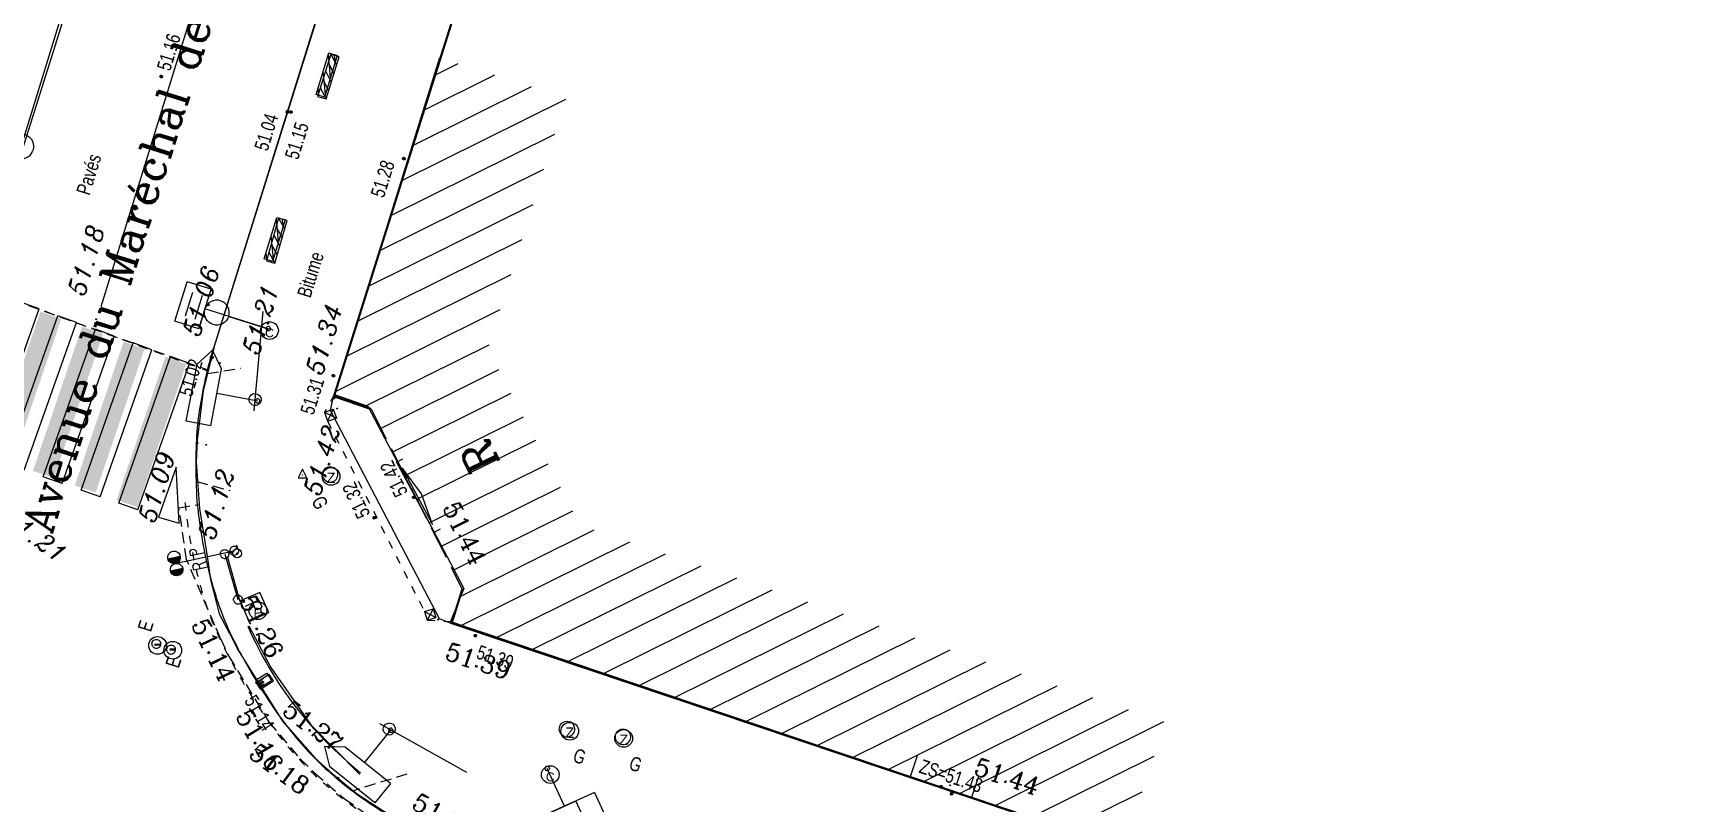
# Model space of a CAD drawing. Extents: x 661856 to 662117, y 6866905 to 6867165.
# Drawn here: x 662074.33 to 662111.53, y 6867040.15 to 6867057.54 of the extents above; entities that cross this region are included whole.
import ezdxf
from ezdxf.enums import TextEntityAlignment as Align

# ---------------------------------------------------------------- set-up
doc = ezdxf.new("R2010")
doc.units = 0
for name, pattern in [('CONTINU', [0]), ('HIDDEN', [0.375, 0.25, -0.125]), ('JSI_TCO', [1, 0.5, 0.5]), ('JSI_TCO2', [1, 0.5, 0.5]), ('JSI_TIC', [0.2, 0.08, 0.01, -0.1, 0.01]), ('USTATION2', [1, 0.75, -0.25])]:
    doc.linetypes.add(name, pattern=pattern)
doc.layers.get('0').update_dxf_attribs({"linetype": 'CONTINUOUS'})
for name, color, linetype in [('ALTI', 140, 'CONTINUOUS'), ('BATI', 6, 'CONTINUOUS'), ('BATI_PUBLIC', 7, 'CONTINU'), ('BORDURE', 7, 'CONTINU'), ('CANEVAS_GEODES', 5, 'CONTINU'), ('CANIVEAU', 7, 'CONTINU'), ('COTE_ALTI', 8, 'CONTINU'), ('COTE_DE_SEUIL', 8, 'CONTINU'), ('ESCALIER', 7, 'CONTINU'), ('HACHURE', 7, 'CONTINUOUS'), ('LIGNE_DIVERS', 7, 'CONTINU'), ('LIMITE', 7, 'CONTINUOUS'), ('MARQ-SOL', 6, 'CONTINU'), ('MARQUAGE', 7, 'CONTINUOUS'), ('MOB', 6, 'CONTINUOUS'), ('MOB-URB', 6, 'CONTINU'), ('MOB-URB_GLISSI', 6, 'CONTINU'), ('OBJEAU', 4, 'CONTINUOUS'), ('OBJET_EAU', 4, 'CONTINU'), ('OBJET_GAZ', 2, 'CONTINU'), ('OBJET_SIGN_TRI', 6, 'CONTINU'), ('OBJGAZ', 30, 'CONTINUOUS'), ('OBJSLT', 200, 'CONTINUOUS'), ('PASSAGE_PIETON', 6, 'CONTINU'), ('SIGNAL', 6, 'CONTINUOUS'), ('SIGNAL-VERTICA', 6, 'CONTINU'), ('TEXTE', 7, 'CONTINUOUS'), ('VOIRIE', 7, 'CONTINUOUS')]:
    doc.layers.add(name, color=color, linetype=linetype)
doc.styles.add('7-2', font='romanc.shx', dxfattribs={"height": 0.7})
doc.styles.add('COMPLEX', font='COMPLEX')
doc.styles.add('ITALIC', font='italic.shx', dxfattribs={"height": 0.6})
doc.styles.get("Standard").update_dxf_attribs({"font": 'ARIALUNI.ttf', "height": 2})
doc.linetypes.add('JSI_CLOO', pattern='A,0.7,0.1,-0.05,[133,jsi_form.shx,S=0.05,R=0,X=-0.05,Y=0],-0.05,0.1', length=1)

# ---------------------------------------------------------------- blocks, each defined once
blk = doc.blocks.new('P30100')
at = {"color": 0}
blk.add_circle((0, 0), 0.05, dxfattribs=at)
blk.add_attdef('COTE30100', (0.3, 0.3), '', height=0.3)
blk = doc.blocks.new('P30300')
at = {"color": 0}
blk.add_circle((0, 0), 0.05, dxfattribs=at)
blk.add_attdef('COTE30300', (0.3, -0.6), '', height=0.3)
blk = doc.blocks.new('P21900', base_point=(1, 1))
blk.add_circle((1, 1), 1)
blk.add_text('C', height=0.991).set_placement((0.5, 0.25), (1.5, 0.25), align=Align.ALIGNED)
blk = doc.blocks.new('P22100', base_point=(1, 1))
blk.add_circle((1, 1), 1)
blk.add_text('P', height=1.07).set_placement((0.5, 0.25), (1.5, 0.25), align=Align.ALIGNED)
blk = doc.blocks.new('P30700')
at = {"color": 0}
blk.add_circle((0, 0), 0.05, dxfattribs=at)
blk.add_attdef('COTE30700', text='', height=0.3).set_placement((0, 0.3), align=Align.CENTER)
blk = doc.blocks.new('P30600')
at = {"color": 0}
blk.add_circle((0, 0), 0.05, dxfattribs=at)
blk.add_attdef('COTE30600', text='', height=0.3).set_placement((-0.3, -0.6), align=Align.RIGHT)
blk = doc.blocks.new('P30400')
at = {"color": 0}
blk.add_circle((0, 0), 0.05, dxfattribs=at)
blk.add_attdef('COTE30400', text='', height=0.3).set_placement((-0.3, 0.3), align=Align.RIGHT)
blk = doc.blocks.new('P30500')
at = {"color": 0}
blk.add_circle((0, 0), 0.05, dxfattribs=at)
blk.add_attdef('COTE30500', text='', height=0.3).set_placement((-0.3, -0.15), align=Align.RIGHT)
blk = doc.blocks.new('SU305')
at = {"color": 0, "linetype": 'CONTINUOUS'}
for points in [[(-0.126, 0), (1, 0.001)], [(-0.065, 0), (-0.061, 0.029), (-0.048, 0.045), (-0.032, 0.06), (-0.009, 0.068), (0.014, 0.068), (0.031, 0.062), (0.046, 0.052), (0.058, 0.038), (0.066, 0.023), (0.068, 0), (0.064, -0.02), (0.057, -0.034), (0.048, -0.047), (0.036, -0.058), (0.019, -0.065), (-0.002, -0.067), (-0.021, -0.063), (-0.034, -0.058), (-0.052, -0.042), (-0.059, -0.029), (-0.063, -0.018), (-0.065, -0.001)]]:
    blk.add_lwpolyline(points, dxfattribs=at)
blk = doc.blocks.new('P29100')
for p, q in [((0, 0), (0.2, 0.2)), ((0.2, 0), (0.4, 0.2)), ((0.4, 0), (0.6, 0.2)), ((0.6, 0), (0.8, 0.2)), ((0.8, 0), (1, 0.2))]:
    blk.add_line(p, q)
blk.add_lwpolyline([(0, 0), (1, 0), (1, 0.2), (0, 0.2)], close=True)
blk = doc.blocks.new('P21100', base_point=(1, 1))
blk.add_circle((1, 1), 1)
blk.add_text('-', height=2.15).set_placement((0.5, 0.25), (1.5, 0.25), align=Align.ALIGNED)
blk = doc.blocks.new('P28500')
blk.add_lwpolyline([(0, 0), (1, 0), (1, 2), (0, 2), (0, 0), (0.333333, 0), (0.333333, 0.8), (0.333333, 0), (0.666667, 0), (0.666667, 0.8)])
blk = doc.blocks.new('P22700', base_point=(1, 1))
blk.add_circle((1, 1), 1)
blk.add_text('Z', height=1.17).set_placement((0.5, 0.25), (1.5, 0.25), align=Align.ALIGNED)
blk = doc.blocks.new('P27300')
blk.add_lwpolyline([(0.8, 0.5), (0.5, 0.5), (0.5, -0.5), (0.8, -0.5)])
for radius in [0.5, 0.05]:
    blk.add_circle((0, 0), radius)
blk = doc.blocks.new('P26700')
blk.add_lwpolyline([(0, 0.65972), (-0.5, -0.34028), (0.5, -0.34028)], close=True)
blk.add_circle((0, 0), 0.01658)
blk = doc.blocks.new('$B_100')
at = {"color": 0, "linetype": 'BYBLOCK', "flags": 128}
for points in [[(0, 0.625, -0.4142136), (-0.1875, 0.8125, -0.4142136), (0, 1)], [(0, 0.625, 0.4142136), (0.1875, 0.8125, 0.4142136), (0, 1)]]:
    blk.add_lwpolyline(points, format="xyb", dxfattribs=at)
blk.add_lwpolyline([(0, 0.625), (0, 0)], dxfattribs=at)
blk = doc.blocks.new('$B_200')
at = {"color": 0, "linetype": 'BYBLOCK', "flags": 128}
for points in [[(0, -0.5, -0.414214), (-0.5, 0, -0.414214), (0, 0.5)], [(0, -0.5, 0.414214), (0.5, 0, 0.414214), (0, 0.5)]]:
    blk.add_lwpolyline(points, format="xyb", dxfattribs=at)
blk = doc.blocks.new('$B_107')
at = {"color": 0, "linetype": 'BYBLOCK', "flags": 128}
for points in [[(-0.5, 0.625), (-0.5, 1)], [(-0.5, 1), (0.375, 1)], [(0.375, 0.625), (0.625, 0.8125), (0.375, 1)], [(-0.5, 0.625), (0.375, 0.625)], [(0, 0.625), (0, 0)]]:
    blk.add_lwpolyline(points, dxfattribs=at)
blk = doc.blocks.new('$B_105')
at = {"color": 0, "linetype": 'BYBLOCK', "flags": 128}
for points in [[(-0.1875, 0.625), (-0.1875, 1)], [(-0.1875, 1), (0.1875, 1)], [(0.1875, 0.625), (0.1875, 1)], [(-0.1875, 0.625), (0.1875, 0.625)], [(0, 0.625), (0, 0)]]:
    blk.add_lwpolyline(points, dxfattribs=at)
blk = doc.blocks.new('$B_124')
at = {"linetype": 'CONTINUOUS'}
for points in [[(-0.094, 0.812, -0.414214), (-0.187, 0.906, -0.414214), (-0.094, 1)], [(0.094, 0.812, -0.414214), (0, 0.906, -0.414214), (0.094, 1)]]:
    blk.add_hatch(color=0, dxfattribs=at).paths.add_polyline_path(points)
at = {"color": 0, "linetype": 'BYBLOCK', "flags": 128}
for points in [[(-0.094, 0.812, -0.414214), (-0.187, 0.906, -0.414214), (-0.094, 1)], [(0.094, 0.812, -0.414214), (0, 0.906, -0.414214), (0.094, 1)]]:
    blk.add_lwpolyline(points, format="xyb", close=True, dxfattribs=at)
for points in [[(-0.094, 1, -0.414214), (0, 0.906, -0.414214), (-0.094, 0.812)], [(0.094, 1, -0.414214), (0.188, 0.906, -0.414214), (0.094, 0.812)]]:
    blk.add_lwpolyline(points, format="xyb", dxfattribs=at)
for points in [[(0, 0.938), (0, 0)], [(-0.156, 0.438), (-0.156, 0.656), (-0.094, 0.656), (-0.062, 0.625), (-0.062, 0.594), (-0.094, 0.562), (-0.156, 0.562)], [(-0.094, 0.562), (-0.062, 0.438)], [(0.062, 0.438), (0.062, 0.656), (0.125, 0.656), (0.156, 0.625), (0.156, 0.594), (0.125, 0.562), (0.062, 0.562)]]:
    blk.add_lwpolyline(points, dxfattribs=at)
blk = doc.blocks.new('$B_021')
at = {"color": 0, "linetype": 'BYBLOCK', "flags": 128}
for points in [[(0, 0), (0, 1)], [(0, 1), (1, 1)], [(0, 0), (1, 0)], [(0.34, 0), (0.34, 0.5)], [(0.66, 0), (0.66, 0.5)], [(1, 0), (1, 1)]]:
    blk.add_lwpolyline(points, dxfattribs=at)
blk = doc.blocks.new('$B_038')
at = {"color": 0, "linetype": 'BYBLOCK', "flags": 128}
blk.add_lwpolyline([(-0.5, 0.5), (0.5, 0.5), (0.5, -0.5), (-0.5, -0.5)], close=True, dxfattribs=at)
for points in [[(-0.344, 0.5), (-0.5, 0.188)], [(0.031, 0.5), (-0.469, -0.5)], [(0.438, 0.5), (-0.062, -0.5)], [(0.5, -0.188), (0.344, -0.5)]]:
    blk.add_lwpolyline(points, dxfattribs=at)
blk = doc.blocks.new('$B_115')
at = {"color": 0, "linetype": 'BYBLOCK', "flags": 128}
for points in [[(-0.312, 1), (-0.312, 1.375), (0.312, 1.375)], [(-0.312, 1), (0.312, 1), (0.312, 1.375)], [(-0.188, 1.25), (0.188, 1.25)], [(0.031, 1), (-0.281, 1)], [(-0.188, 1.094), (0.188, 1.094)], [(0, 0), (0, 1)]]:
    blk.add_lwpolyline(points, dxfattribs=at)
blk = doc.blocks.new('$B_043')
at = {"color": 0, "linetype": 'BYBLOCK', "flags": 128}
blk.add_lwpolyline([(0, 0.5), (1, 0.5)], dxfattribs=at)
blk = doc.blocks.new('$B_230')
blk.add_lwpolyline([(-0.498, -0.488), (0.498, -0.488), (0.498, 0.488), (-0.498, 0.488)], close=True)
at = {"color": 0, "linetype": 'BYBLOCK', "flags": 128}
for points in [[(-0.193, 0.309), (0.119, 0.315), (0.184, 0.222), (0.186, 0.066), (0.125, 0.002), (-0.187, -0.003)], [(-0.193, 0.309), (-0.181, -0.378)]]:
    blk.add_lwpolyline(points, dxfattribs=at)
blk = doc.blocks.new('$B_106')
at = {"color": 0, "linetype": 'BYBLOCK', "flags": 128}
for points in [[(-0.5, 0.625), (-0.5, 1)], [(-0.5, 1), (0.5, 1)], [(0.5, 0.625), (0.5, 1)], [(-0.5, 0.625), (0.5, 0.625)], [(0, 0.625), (0, 0)]]:
    blk.add_lwpolyline(points, dxfattribs=at)
blk = doc.blocks.new('$B_030')
at = {"color": 0, "linetype": 'BYBLOCK', "flags": 128}
for points in [[(0, 0), (0, 1)], [(0, 1), (1, 1)], [(0, 1), (1, 0)], [(0, 0), (1, 1)], [(0, 0), (1, 0)], [(1, 0), (1, 1)]]:
    blk.add_lwpolyline(points, dxfattribs=at)
blk = doc.blocks.new('$B_027')
at = {"color": 0, "linetype": 'BYBLOCK', "flags": 128}
for points in [[(-0.5, -0.5), (0.5, -0.5), (0.5, -0.188)], [(-0.5, -0.5), (-0.5, -0.188)]]:
    blk.add_lwpolyline(points, dxfattribs=at)
blk.add_lwpolyline([(-0.406, -0.406), (0.406, -0.406), (0, -0.188)], close=True, dxfattribs=at)
blk = doc.blocks.new('$B_170')
at = {"color": 0, "linetype": 'BYBLOCK', "flags": 128}
for points in [[(-0.5, 0), (-0.5, 1)], [(0.5, 0), (0.5, 1)]]:
    blk.add_lwpolyline(points, dxfattribs=at)
blk = doc.blocks.new('$B_210')
at = {"linetype": 'CONTINUOUS'}
blk.add_hatch(color=0, dxfattribs=at).paths.add_polyline_path([(0, -0.5, -1), (0, 0.5, -1)])
at = {"color": 0, "linetype": 'BYBLOCK', "flags": 128}
blk.add_lwpolyline([(0, -0.5, -1), (0, 0.5, -1)], format="xyb", close=True, dxfattribs=at)

msp = doc.modelspace()

# ---------------------------------------------------------------- hatches: boundary and pattern name
at = {"layer": 'HACHURE', "linetype": 'CONTINUOUS', "ltscale": 2}
h = msp.add_hatch(dxfattribs=at)
h.set_pattern_fill('_USER', color=256, scale=0.6, angle=26.3944, style=0, pattern_type=0)
h.set_pattern_definition([(26.39441, (661958.265, 6866695.073), (-0.2667287, 0.5374531), [])])
h.paths.add_polyline_path([(662083.514, 6867056.983), (662086.378, 6867056.089), (662084.604, 6867050.407), (662086.697, 6867046.426), (662099.91, 6867041.978), (662098.953, 6867039.135), (662083.762, 6867044.249), (662084.06, 6867044.996), (662081.895, 6867049.115), (662081.139, 6867049.374)])
at = {"layer": 'MARQUAGE', "linetype": 'CONTINUOUS', "ltscale": 2}
for points in [[(662073.856, 6867047.817), (662073.384, 6867047.981), (662074.497, 6867051.253), (662074.967, 6867051.083)], [(662074.801, 6867047.489), (662074.328, 6867047.653), (662075.438, 6867050.914), (662075.908, 6867050.744)], [(662075.745, 6867047.161), (662075.273, 6867047.325), (662076.379, 6867050.575), (662076.849, 6867050.405)], [(662076.69, 6867046.833), (662076.218, 6867046.997), (662077.32, 6867050.236), (662077.79, 6867050.066)]]:
    msp.add_hatch(color=256, dxfattribs=at).paths.add_polyline_path(points)

# ---------------------------------------------------------------- linework, layer by layer
at = {"layer": 'BATI', "linetype": 'JSI_TCO2', "ltscale": 2, "elevation": 57.333, "flags": 128}
msp.add_lwpolyline([(662083.514, 6867056.983), (662081.139, 6867049.374), (662081.895, 6867049.115), (662084.06, 6867044.996), (662083.762, 6867044.249), (662098.953, 6867039.135)], dxfattribs=at)
at = {"layer": 'BATI_PUBLIC', "color": 7, "linetype": 'CONTINU', "const_width": 0.05}
for points in [[(662111.508, 6867069.838), (662108.894, 6867070.66), (662108.873, 6867070.601), (662103.362, 6867072.313), (662093.364, 6867075.437), (662089.021, 6867073.199), (662088.327, 6867070.961), (662088.03, 6867070.823), (662087.96, 6867070.751), (662087.853, 6867070.547), (662087.811, 6867070.574), (662084.374, 6867059.644), (662081.127, 6867049.337), (662081.969, 6867049.048)], [(662084.025, 6867044.977), (662083.787, 6867044.215), (662095.517, 6867040.275), (662103.525, 6867037.558)]]:
    msp.add_lwpolyline(points, dxfattribs=at)
at = {"layer": 'BATI_PUBLIC', "color": 7, "linetype": 'USTATION2'}
msp.add_lwpolyline([(662081.969, 6867049.048), (662084.025, 6867044.977)], dxfattribs=at)
at = {"layer": 'BORDURE', "color": 7, "linetype": 'CONTINUOUS'}
for points in [[(662019.97, 6867084.34), (662028.748, 6867077.381), (662037.485, 6867070.361), (662047.931, 6867062.004), (662062.717, 6867050.182), (662063.936, 6867049.435), (662064.842, 6867049.084), (662064.865, 6867049.077), (662065.986, 6867048.829), (662067.108, 6867048.762), (662067.944, 6867048.819), (662068.272, 6867048.869), (662069.316, 6867049.143), (662070.303, 6867049.582), (662070.542, 6867049.719), (662071.226, 6867050.184), (662072.098, 6867050.96), (662072.767, 6867051.793), (662072.781, 6867051.815), (662073.315, 6867052.765), (662073.805, 6867053.998), (662073.852, 6867054.145), (662078.896, 6867070.166), (662082.407, 6867081.441)], [(662078.773, 6867043.97), (662078.552, 6867044.402), (662078.344, 6867045.19), (662078.28, 6867045.671), (662078.099, 6867046.805), (662078.025, 6867047.858), (662078.043, 6867048.348), (662078.18, 6867049.46), (662078.449, 6867050.545), (662081.566, 6867060.503), (662084.575, 6867070.027), (662086.371, 6867075.705)], [(662078.773, 6867043.97), (662078.948, 6867043.623), (662079.967, 6867042.001), (662080.695, 6867041.175), (662081.084, 6867040.816), (662081.661, 6867040.355), (662082.829, 6867039.601), (662084.166, 6867038.948), (662085.117, 6867038.583), (662102.309, 6867032.641)]]:
    msp.add_lwpolyline(points, dxfattribs=at)
at = {"layer": 'BORDURE', "linetype": 'JSI_TCO', "ltscale": 2, "elevation": 57.333, "flags": 128}
msp.add_lwpolyline([(662072.802, 6867051.917), (662073.82, 6867054.189), (662075.296, 6867058.994)], dxfattribs=at)
for points in [[(662080.717, 6867057.829), (662078.339, 6867050.203, 0.013486), (662078.279, 6867049.987, 0.009122), (662078.217, 6867049.722, 0.011335), (662078.09, 6867049.043, 0.019108), (662078.04, 6867048.638, 0.02095), (662078.006, 6867047.877, 0.014633), (662078.031, 6867046.966)], [(662078.031, 6867046.966, 0.012589), (662078.115, 6867046.315, 0.014006), (662078.227, 6867045.703, 0.015573), (662078.368, 6867045.13, 0.017275), (662078.537, 6867044.596, 0.03187), (662078.869, 6867043.815, 0.020327), (662079.41, 6867042.844, 0.016931), (662079.832, 6867042.203, 0.018711), (662080.276, 6867041.623, 0.024799), (662080.739, 6867041.118, 0.023296), (662081.264, 6867040.645, 0.032391), (662082.197, 6867039.979, 0.008859), (662082.752, 6867039.645, 0.011019), (662083.261, 6867039.366, 0.014015), (662083.725, 6867039.142, 0.018287), (662084.142, 6867038.971), (662085.083, 6867038.63), (662097.308, 6867034.428)]]:
    msp.add_lwpolyline(points, format="xyb", dxfattribs=at)
at = {"layer": 'CANIVEAU', "color": 7, "linetype": 'HIDDEN'}
msp.add_lwpolyline([(662078.564, 6867043.868), (662078.436, 6867044.163), (662077.798, 6867045.653), (662077.624, 6867046.82), (662078.061, 6867046.892)], dxfattribs=at)
at = {"layer": 'ESCALIER', "color": 7, "linetype": 'CONTINUOUS'}
msp.add_lwpolyline([(662081.12, 6867049.36), (662081.041, 6867049.023), (662083.505, 6867044.321), (662083.77, 6867044.217)], dxfattribs=at)
at = {"layer": 'LIGNE_DIVERS', "color": 7, "linetype": 'HIDDEN'}
for points in [[(662078.272, 6867049.85), (662079.026, 6867049.972)], [(662078.03, 6867047.413), (662078.772, 6867047.213)], [(662078.564, 6867043.868), (662078.754, 6867043.468), (662079.659, 6867041.979), (662080.364, 6867041.151), (662080.692, 6867040.829), (662081.36, 6867040.253), (662082.502, 6867039.456), (662083.662, 6867038.857), (662084.248, 6867038.63), (662102.248, 6867032.393)], [(662082.774, 6867040.805), (662081.565, 6867040.43)]]:
    msp.add_lwpolyline(points, dxfattribs=at)
at = {"layer": 'MARQ-SOL', "color": 6, "linetype": 'CONTINUOUS'}
msp.add_lwpolyline([(662082.885, 6867073.788), (662079.244, 6867062.279), (662075.865, 6867051.355)], dxfattribs=at)
at = {"layer": 'MARQ-SOL', "color": 6, "linetype": 'HIDDEN'}
msp.add_lwpolyline([(662073.17, 6867051.766), (662078.28, 6867049.933)], dxfattribs=at)
at = {"layer": 'MOB', "linetype": 'JSI_CLOO', "ltscale": 2, "elevation": 57.333, "flags": 128}
msp.add_lwpolyline([(662079.18, 6867044.149, 0.122827), (662081.729, 6867040.837)], format="xyb", dxfattribs=at)
at = {"layer": 'MOB-URB_GLISSI', "color": 6, "linetype": 'CONTINU'}
for points in [[(662078.713, 6867045.724), (662079.003, 6867044.7)], [(662079.207, 6867044.157), (662079.703, 6867043.211)]]:
    msp.add_lwpolyline(points, dxfattribs=at)
at = {"layer": 'MOB-URB_GLISSI', "color": 6, "linetype": 'CONTINUOUS'}
msp.add_lwpolyline([(662079.703, 6867043.211), (662080.605, 6867041.917), (662081.709, 6867040.793)], dxfattribs=at)
at = {"layer": 'PASSAGE_PIETON', "color": 6, "linetype": 'CONTINU'}
for p, q in [((662073.279, 6867047.969), (662074.467, 6867051.312)), ((662073.706, 6867047.819), (662074.891, 6867051.158)), ((662074.467, 6867051.312), (662074.043, 6867051.465)), ((662075.315, 6867051.004), (662074.891, 6867051.158)), ((662074.133, 6867047.669), (662075.315, 6867051.004)), ((662074.561, 6867047.519), (662075.74, 6867050.85)), ((662076.164, 6867050.696), (662075.74, 6867050.85)), ((662074.988, 6867047.37), (662076.164, 6867050.696)), ((662075.415, 6867047.22), (662076.588, 6867050.542)), ((662077.012, 6867050.389), (662076.588, 6867050.542)), ((662075.843, 6867047.07), (662077.012, 6867050.389)), ((662076.27, 6867046.92), (662077.436, 6867050.235)), ((662076.697, 6867046.77), (662077.861, 6867050.081)), ((662077.861, 6867050.081), (662077.436, 6867050.235)), ((662074.988, 6867047.37), (662074.561, 6867047.519)), ((662075.843, 6867047.07), (662075.415, 6867047.22)), ((662076.697, 6867046.77), (662076.27, 6867046.92))]:
    msp.add_line(p, q, dxfattribs=at)
at = {"layer": 'PASSAGE_PIETON', "color": 6, "linetype": 'CONTINUOUS'}
msp.add_polyline3d([(662077.563, 6867047.739, 51.093), (662077.166, 6867046.608, 51.157), (662077.633, 6867046.473, 51.133)], close=True, dxfattribs=at)
at = {"layer": 'VOIRIE', "linetype": 'JSI_TIC', "ltscale": 2, "elevation": 57.333, "flags": 128}
for points in [[(662072.802, 6867051.917), (662078.258, 6867049.919)], [(662081.139, 6867049.374), (662080.916, 6867048.975)], [(662080.984, 6867048.778), (662083.173, 6867044.478)], [(662083.232, 6867044.282), (662083.762, 6867044.249)]]:
    msp.add_lwpolyline(points, dxfattribs=at)
msp.add_lwpolyline([(662077.762, 6867046.938, 0.012642), (662077.848, 6867046.271, 0.014031), (662077.964, 6867045.644, 0.015558), (662078.108, 6867045.055, 0.017208), (662078.282, 6867044.505, 0.031749), (662078.628, 6867043.693, 0.020253), (662079.179, 6867042.703, 0.016951), (662079.612, 6867042.046, 0.018686), (662080.068, 6867041.451, 0.024791), (662080.548, 6867040.926, 0.023339), (662081.093, 6867040.436, 0.0324), (662082.054, 6867039.75, 0.008952), (662082.621, 6867039.409, 0.011082), (662083.143, 6867039.123, 0.01401), (662083.619, 6867038.893, 0.018141), (662084.05, 6867038.717), (662084.993, 6867038.375), (662097.22, 6867034.172)], format="xyb", dxfattribs=at)

# ---------------------------------------------------------------- block references
at = {"layer": 'ALTI', "linetype": 'CONTINUOUS'}
for p, xscale, yscale, rotation in [((662077.226, 6867056.557, 57.333), 0.0600000000589693, 0.0600000000589693, 72.93227709272695), ((662080.076, 6867055.761, 57.333), 0.0599999995584717, 0.0599999995584717, 252.6808052286038), ((662080.155, 6867055.758, 57.333), 0.0599999995584717, 0.0599999995584717, 252.6808052286038), ((662082.705, 6867054.706, 57.333), 0.0599999997519709, 0.0599999997519709, 252.6655691712586), ((662078.368, 6867050.218, 57.333), 0.0599999995584717, 0.0599999995584717, 252.6808052286038), ((662081.115, 6867049.803, 57.333), 0.0599999997519709, 0.0599999997519709, 252.6655691712586), ((662082.931, 6867047.058, 57.333), 0.0599999997901248, 0.0599999997901248, 297.7302344311801), ((662082.039, 6867046.593, 57.333), 0.0600000001471182, 0.0600000001471182, 296.9797870916763), ((662084.322, 6867043.932, 57.333), 0.0599999999781052, 0.0599999999781052, 341.3944110625023), ((662079.415, 6867042.848, 57.333), 0.0600000004378437, 0.0600000004378437, 301.4995654808337), ((662095.081, 6867040.36, 57.333), 0.0599999999781052, 0.0599999999781052, 341.3944110625023)]:
    msp.add_blockref('$B_210', p, dxfattribs=dict(at, xscale=xscale, yscale=yscale, rotation=rotation))
at = {"layer": 'BATI', "linetype": 'CONTINUOUS'}
for name, xscale, yscale, rotation in [('$B_170', 1.463299999872396, 0.5000000000742785, 341.3948043313343), ('$B_210', 0.059999999931342, 0.059999999931342, 341.3948042325803)]:
    msp.add_blockref(name, (662094.84, 6867040.519, 57.333), dxfattribs=dict(at, xscale=xscale, yscale=yscale, rotation=rotation))
at = {"layer": 'CANEVAS_GEODES', "color": 5, "linetype": 'CONTINU', "xscale": 0.1999999999095632, "yscale": 0.1999999999095632, "rotation": 359.5109626559351}
msp.add_blockref('P26700', (662080.417, 6867047.562), dxfattribs=at)
at = {"layer": 'COTE_ALTI', "color": 8}
ref = msp.add_blockref('P30100', (662075.755, 6867051.076, 51.179), dxfattribs=dict(at, xscale=0.2000000003706532, yscale=0.2000000003706532, rotation=73.31096317646008))
ref.add_attrib('COTE30100', '51.18', (662075.487, 6867051.574, 51.179), dxfattribs={"color": 8, "height": 0.4, "rotation": 73.311, "style": 'ITALIC'})
ref = msp.add_blockref('P30100', (662078.354, 6867050.158, 51.06), dxfattribs=dict(at, xscale=0.2000000003706532, yscale=0.2000000003706532, rotation=73.31096317646008))
ref.add_attrib('COTE30100', '51.06', (662078.086, 6867050.656, 51.06), dxfattribs={"color": 8, "height": 0.4, "rotation": 73.311, "style": 'ITALIC'})
ref = msp.add_blockref('P30300', (662078.548, 6867050.089, 51.209), dxfattribs=dict(at, xscale=0.2000000003706532, yscale=0.2000000003706532, rotation=73.31096317646008))
ref.add_attrib('COTE30300', '51.21', (662079.429, 6867050.242, 51.209), dxfattribs={"color": 8, "height": 0.4, "rotation": 73.311, "style": 'ITALIC'})
ref = msp.add_blockref('P30100', (662081.129, 6867049.289, 51.335), dxfattribs=dict(at, xscale=0.2000000003706532, yscale=0.2000000003706532, rotation=73.31096317646008))
ref.add_attrib('COTE30100', '51.34', (662080.861, 6867049.787, 51.335), dxfattribs={"color": 8, "height": 0.4, "rotation": 73.311, "style": 'ITALIC'})
ref = msp.add_blockref('P30500', (662081.202, 6867049.061, 51.421), dxfattribs=dict(at, xscale=0.2000000003706532, yscale=0.2000000003706532, rotation=73.31096317646008))
ref.add_attrib('COTE30500', '51.42', dxfattribs={"color": 8, "height": 0.4, "rotation": 73.311, "style": 'ITALIC'}).set_placement((662081.279, 6867048.621, 51.421), align=Align.RIGHT)
ref = msp.add_blockref('P30400', (662078.044, 6867048.281, 51.086), dxfattribs=dict(at, xscale=0.2000000003706532, yscale=0.2000000003706532, rotation=73.31096317646008))
ref.add_attrib('COTE30400', '51.09', dxfattribs={"color": 8, "height": 0.4, "rotation": 73.311, "style": 'ITALIC'}).set_placement((662077.546, 6867048.013, 51.086), align=Align.RIGHT)
ref = msp.add_blockref('P30600', (662078.242, 6867048.241, 51.118), dxfattribs=dict(at, xscale=0.2000000003706532, yscale=0.2000000003706532, rotation=73.31096317646008))
ref.add_attrib('COTE30600', '51.12', dxfattribs={"color": 8, "height": 0.4, "rotation": 73.311, "style": 'ITALIC'}).set_placement((662078.893, 6867047.628, 51.118), align=Align.RIGHT)
ref = msp.add_blockref('P30100', (662073.053, 6867046.425, 51.212), dxfattribs=dict(at, xscale=0.2000000001091808, yscale=0.2000000001091808, rotation=323.5109659918188))
ref.add_attrib('COTE30100', '51.21', (662073.613, 6867046.509, 51.212), dxfattribs={"color": 8, "height": 0.4, "rotation": 323.511, "style": 'ITALIC'})
ref = msp.add_blockref('P30400', (662079.471, 6867042.839, 51.257), dxfattribs=dict(at, xscale=0.2000000002859664, yscale=0.2000000002859664, rotation=296.5109667206182))
ref.add_attrib('COTE30400', '51.26', dxfattribs={"color": 8, "height": 0.4, "rotation": 296.511, "style": 'COMPLEX'}).set_placement((662079.65, 6867043.375, 51.257), align=Align.RIGHT)
ref = msp.add_blockref('P30600', (662079.461, 6867042.838, 51.136), dxfattribs=dict(at, xscale=0.2000000002859664, yscale=0.2000000002859664, rotation=296.5109667206182))
ref.add_attrib('COTE30600', '51.14', dxfattribs={"color": 8, "height": 0.4, "rotation": 296.511, "style": 'COMPLEX'}).set_placement((662078.566, 6867042.839, 51.136), align=Align.RIGHT)
ref = msp.add_blockref('P30300', (662083.478, 6867044.295, 51.394), dxfattribs=dict(at, xscale=0.1999999999630791, yscale=0.1999999999630791, rotation=341.5109655832211))
ref.add_attrib('COTE30300', '51.39', (662083.604, 6867043.409, 51.394), dxfattribs={"color": 8, "height": 0.4, "rotation": 341.511, "style": 'COMPLEX'})
ref = msp.add_blockref('P30300', (662079.37, 6867042.868, 51.161), dxfattribs=dict(at, xscale=0.2000000001282062, yscale=0.2000000001282062, rotation=301.010966622537))
ref.add_attrib('COTE30300', '51.16', (662078.89, 6867042.113, 51.161), dxfattribs={"color": 8, "height": 0.4, "rotation": 301.011, "style": 'COMPLEX'})
ref = msp.add_blockref('P30400', (662081.223, 6867040.724, 51.269), dxfattribs=dict(at, xscale=0.2000000001091808, yscale=0.2000000001091808, rotation=323.5109659918188))
ref.add_attrib('COTE30400', '51.27', dxfattribs={"color": 8, "height": 0.4, "rotation": 323.511, "style": 'COMPLEX'}).set_placement((662081.139, 6867041.283, 51.269), align=Align.RIGHT)
ref = msp.add_blockref('P30600', (662081.181, 6867040.719, 51.177), dxfattribs=dict(at, xscale=0.2000000001091808, yscale=0.2000000001091808, rotation=323.5109659918188))
ref.add_attrib('COTE30600', '51.18', dxfattribs={"color": 8, "height": 0.4, "rotation": 323.511, "style": 'COMPLEX'}).set_placement((662080.383, 6867040.314, 51.177), align=Align.RIGHT)
ref = msp.add_blockref('P30700', (662083.312, 6867039.331, 51.249), dxfattribs=dict(at, xscale=0.2000000001169447, yscale=0.2000000001169447, rotation=330.7109657668321))
ref.add_attrib('COTE30700', '51.25', dxfattribs={"color": 8, "height": 0.4, "rotation": 330.711, "style": 'COMPLEX'}).set_placement((662083.508, 6867039.68, 51.249), align=Align.CENTER)
at = {"layer": 'COTE_DE_SEUIL', "color": 8}
ref = msp.add_blockref('P30100', (662083.034, 6867047.009, 51.437), dxfattribs=dict(at, xscale=0.2000000002859664, yscale=0.2000000002859664, rotation=296.5109667206182))
ref.add_attrib('COTE30100', '51.44', (662083.57, 6867046.829, 51.437), dxfattribs={"color": 8, "height": 0.4, "rotation": 296.511, "style": 'COMPLEX'})
ref = msp.add_blockref('P30100', (662095.048, 6867040.551, 51.441), dxfattribs=dict(at, xscale=0.1999999999630791, yscale=0.1999999999630791, rotation=341.5109655832211))
ref.add_attrib('COTE30100', '51.44', (662095.554, 6867040.803, 51.441), dxfattribs={"color": 8, "height": 0.4, "rotation": 341.511, "style": 'COMPLEX'})
at = {"layer": 'LIMITE', "linetype": 'CONTINUOUS'}
for name, p, xscale, yscale, rotation in [('$B_030', (662080.916, 6867048.975, 57.333), 0.2081792495810509, 0.2081999999824208, 289.0505994784669), ('$B_027', (662083.188, 6867047.177, 57.333), 1.796328661173676, 0.5000000000742785, 298.228447561925), ('$B_030', (662083.173, 6867044.478, 57.333), 0.204022057931595, 0.203999999724522, 286.62169369944)]:
    msp.add_blockref(name, p, dxfattribs=dict(at, xscale=xscale, yscale=yscale, rotation=rotation))
at = {"layer": 'MOB', "linetype": 'CONTINUOUS'}
for name, p, xscale, yscale, rotation in [('$B_038', (662080.963, 6867056.594, 57.333), 0.9796701999087061, 0.1999999996568045, 253.1373455667728), ('$B_038', (662079.788, 6867052.879, 57.333), 0.9796701999424756, 0.1999999996568045, 253.137345560257), ('$B_115', (662079.644, 6867050.863, 57.333), 1.499999999908212, 1.499999999908212, 72.6808053217247), ('$B_200', (662079.644, 6867050.863, 57.333), 0.0999999995604853, 0.0999999995604853, 72.68080528155458), ('$B_200', (662078.659, 6867045.774, 57.333), 0.1999999998209191, 0.1999999998209191, 286.2202602219817), ('$B_043', (662078.145, 6867045.625, 57.333), 1.070351718139129, 1.070399999848952, 286.220259850241), ('$B_200', (662078.958, 6867044.747, 57.333), 0.1999999998209191, 0.1999999998209191, 286.2202602219817), ('$B_230', (662079.33, 6867044.584, 57.333), 0.4999999996317601, 0.4999999996317601, 293.5737075515025), ('$B_106', (662085.943, 6867040.933, 57.333), 1.499999999900762, 1.499999999900762, 204.5180856099235), ('$B_200', (662085.943, 6867040.933, 57.333), 0.0999999999792617, 0.0999999999792617, 204.5180856136141)]:
    msp.add_blockref(name, p, dxfattribs=dict(at, xscale=xscale, yscale=yscale, rotation=rotation))
at = {"layer": 'MOB-URB', "color": 6, "linetype": 'CONTINU'}
for p, rotation in [((662081.054, 6867057.066), 252.7115627066867), ((662079.878, 6867053.359), 253.8687627101925)]:
    msp.add_blockref('P29100', p, dxfattribs=dict(at, rotation=rotation))
at = {"layer": 'MOB-URB', "color": 6, "linetype": 'CONTINU', "xscale": 0.1999999999095632, "yscale": 0.1999999999095632, "rotation": 359.5109626559351}
msp.add_blockref('P22100', (662079.41, 6867044.496), dxfattribs=at)
at = {"layer": 'OBJEAU', "linetype": 'CONTINUOUS'}
for name, p, xscale, yscale, rotation in [('$B_200', (662077.116, 6867043.747, 57.333), 0.1999999997543585, 0.1999999997543585, 291.6559299316874), ('$B_200', (662077.449, 6867043.616, 57.333), 0.2000000002573473, 0.2000000002573473, 293.3748668874489), ('$B_021', (662079.357, 6867042.929, 57.333), 0.2000004002179769, 0.3000000004174739, 301.5243478514396)]:
    msp.add_blockref(name, p, dxfattribs=dict(at, xscale=xscale, yscale=yscale, rotation=rotation))
at = {"layer": 'OBJET_EAU', "color": 4, "linetype": 'CONTINU'}
for name, p, xscale, yscale, rotation in [('P21100', (662077.143, 6867043.711), 0.1999999999095632, 0.1999999999095632, 359.5109626559351), ('P21100', (662077.486, 6867043.602), 0.1999999999095632, 0.1999999999095632, 359.5109626559351), ('P28500', (662079.37, 6867042.868), 0.1747340996696611, 0.1747340996696611, 302.8371627923249)]:
    msp.add_blockref(name, p, dxfattribs=dict(at, xscale=xscale, yscale=yscale, rotation=rotation))
at = {"layer": 'OBJET_GAZ', "color": 2, "linetype": 'CONTINU', "xscale": 0.1999999999095632, "yscale": 0.1999999999095632, "rotation": 359.5109626559351}
for p in [(662081.062, 6867047.528), (662086.453, 6867041.774), (662087.671, 6867041.612)]:
    msp.add_blockref('P22700', p, dxfattribs=at)
at = {"layer": 'OBJET_SIGN_TRI', "color": 6, "linetype": 'CONTINU', "xscale": 0.2000000000478924, "yscale": 0.2000000000478924, "rotation": 129.6395627050729}
msp.add_blockref('P27300', (662078.94, 6867045.789), dxfattribs=at)
at = {"layer": 'OBJGAZ', "linetype": 'CONTINUOUS'}
for p, xscale, yscale, rotation in [((662081.043, 6867047.573, 57.333), 0.3500000000395405, 0.3500000000395405, 296.9797872204909), ((662086.392, 6867041.823, 57.333), 0.3499999999769691, 0.3499999999769691, 341.3944110414605), ((662087.658, 6867041.648, 57.333), 0.3499999999769691, 0.3499999999769691, 341.3944110414605)]:
    msp.add_blockref('$B_200', p, dxfattribs=dict(at, xscale=xscale, yscale=yscale, rotation=rotation))
at = {"layer": 'OBJSLT', "linetype": 'CONTINUOUS'}
for name, xscale, yscale, rotation in [('$B_124', 1.499999999712202, 1.499999999712202, 102.0309312256522), ('$B_200', 0.2000000004506577, 0.2000000004506577, 102.0309312003412)]:
    msp.add_blockref(name, (662078.873, 6867045.845, 57.333), dxfattribs=dict(at, xscale=xscale, yscale=yscale, rotation=rotation))
at = {"layer": 'SIGNAL', "linetype": 'CONTINUOUS'}
for name, p, xscale, yscale, rotation in [('$B_100', (662072.913, 6867055.391, 57.333), 1.499999999952241, 1.499999999952241, 250.3360551220677), ('$B_100', (662079.644, 6867050.863, 57.333), 1.499999999908212, 1.499999999908212, 72.6808053217247), ('$B_200', (662079.644, 6867050.863, 57.333), 0.0999999995604853, 0.0999999995604853, 72.68080528155458), ('$B_107', (662079.405, 6867049.232, 57.333), 1.500000000454434, 1.500000000454434, 79.17364562376989), ('$B_200', (662079.405, 6867049.232, 57.333), 0.1000000002771434, 0.1000000002771434, 79.17364564176253), ('$B_107', (662082.408, 6867041.792, 57.333), 1.500000000170613, 1.500000000170613, 141.110436020049), ('$B_200', (662082.408, 6867041.792, 57.333), 0.099999999810432, 0.099999999810432, 141.1104361557033), ('$B_105', (662085.943, 6867040.933, 57.333), 1.499999999900762, 1.499999999900762, 204.5180856099235), ('$B_200', (662085.943, 6867040.933, 57.333), 0.0999999999792617, 0.0999999999792617, 204.5180856136141)]:
    msp.add_blockref(name, p, dxfattribs=dict(at, xscale=xscale, yscale=yscale, rotation=rotation))
at = {"layer": 'SIGNAL-VERTICA', "color": 6, "linetype": 'CONTINU'}
for name, p, xscale, yscale, rotation in [('SU305', (662079.347, 6867049.261), 2.00081500019768, 2.00081500019768, 84.7806827129749), ('P21900', (662079.671, 6867050.822), 0.1999999999095632, 0.1999999999095632, 359.5109626559351), ('SU305', (662082.373, 6867041.824), 1.999612999922721, 1.999612999922721, 330.7541627152772), ('P21900', (662086.014, 6867040.793), 0.1999999999095632, 0.1999999999095632, 359.5109626559351)]:
    msp.add_blockref(name, p, dxfattribs=dict(at, xscale=xscale, yscale=yscale, rotation=rotation))

# ---------------------------------------------------------------- texts
at = {"layer": 'ALTI', "linetype": 'CONTINUOUS', "width": 0.75}
msp.add_text('51.16', height=0.32, rotation=72.9323, dxfattribs=at).set_placement((662077.273, 6867056.709, 57.333), align=Align.MIDDLE_LEFT)
for s, rotation, p in [('51.04', 72.6808, (662079.876, 6867055.656, 57.333)), ('51.28', 72.6656, (662082.504, 6867054.601, 57.333)), ('51.02', 72.6808, (662078.167, 6867050.113, 57.333)), ('51.31', 72.6656, (662080.915, 6867049.698, 57.333))]:
    msp.add_text(s, height=0.32, rotation=rotation, dxfattribs=at).set_placement(p, align=Align.RIGHT)
msp.add_text('51.15', height=0.32, rotation=72.6808, dxfattribs=at).set_placement((662080.26, 6867055.557, 57.333), align=Align.TOP_RIGHT)
for s, rotation, p in [('51.42', 115.5806, (662082.516, 6867047.025, 57.333)), ('51.39', 341.3944, (662084.423, 6867043.729, 57.333)), ('51.14', 301.4996, (662079.362, 6867042.628, 57.333))]:
    msp.add_text(s, height=0.32, rotation=rotation, dxfattribs=at).set_placement(p, align=Align.TOP_LEFT)
msp.add_text('51.32', height=0.32, rotation=115.5806, dxfattribs=at).set_placement((662081.953, 6867046.677, 57.333))
at = {"layer": 'BATI', "style": '7-2'}
msp.add_text('R', height=0.7, rotation=115.959, dxfattribs=at).set_placement((662084.875, 6867047.831, 57.333))
at = {"layer": 'BATI', "linetype": 'CONTINUOUS', "width": 0.75}
msp.add_text('ZS=51.43', height=0.32, rotation=341.3948, dxfattribs=at).set_placement((662095.116, 6867040.914, 57.333), align=Align.TOP_CENTER)
at = {"layer": 'OBJEAU', "linetype": 'CONTINUOUS', "width": 0.75}
for p in [(662076.686, 6867044.094, 57.333), (662077.313, 6867043.274, 57.333)]:
    msp.add_text('E', height=0.32, rotation=72.6083, dxfattribs=at).set_placement(p, align=Align.TOP_LEFT)
at = {"layer": 'OBJGAZ', "linetype": 'CONTINUOUS', "width": 0.75}
for rotation, p in [(296.9798, (662080.896, 6867047.122, 57.333)), (341.3944, (662086.603, 6867041.399, 57.333)), (341.3944, (662087.869, 6867041.223, 57.333))]:
    msp.add_text('G', height=0.32, rotation=rotation, dxfattribs=at).set_placement(p, align=Align.TOP_LEFT)
at = {"layer": 'TEXTE', "style": '7-2'}
msp.add_text('Avenue du Maréchal de Lattre de Tassigny', height=0.7, rotation=72.5233, dxfattribs=at).set_placement((662074.736, 6867046.207, 57.333))
at = {"layer": 'TEXTE', "linetype": 'CONTINUOUS', "width": 0.75}
for s, rotation, p in [('Pavés', 72.9323, (662075.589, 6867054.35, 57.333)), ('Bitume', 72.6808, (662080.597, 6867052.086, 57.333))]:
    msp.add_text(s, height=0.32, rotation=rotation, dxfattribs=at).set_placement(p, align=Align.MIDDLE_CENTER)

doc.saveas('drawing.dxf')
